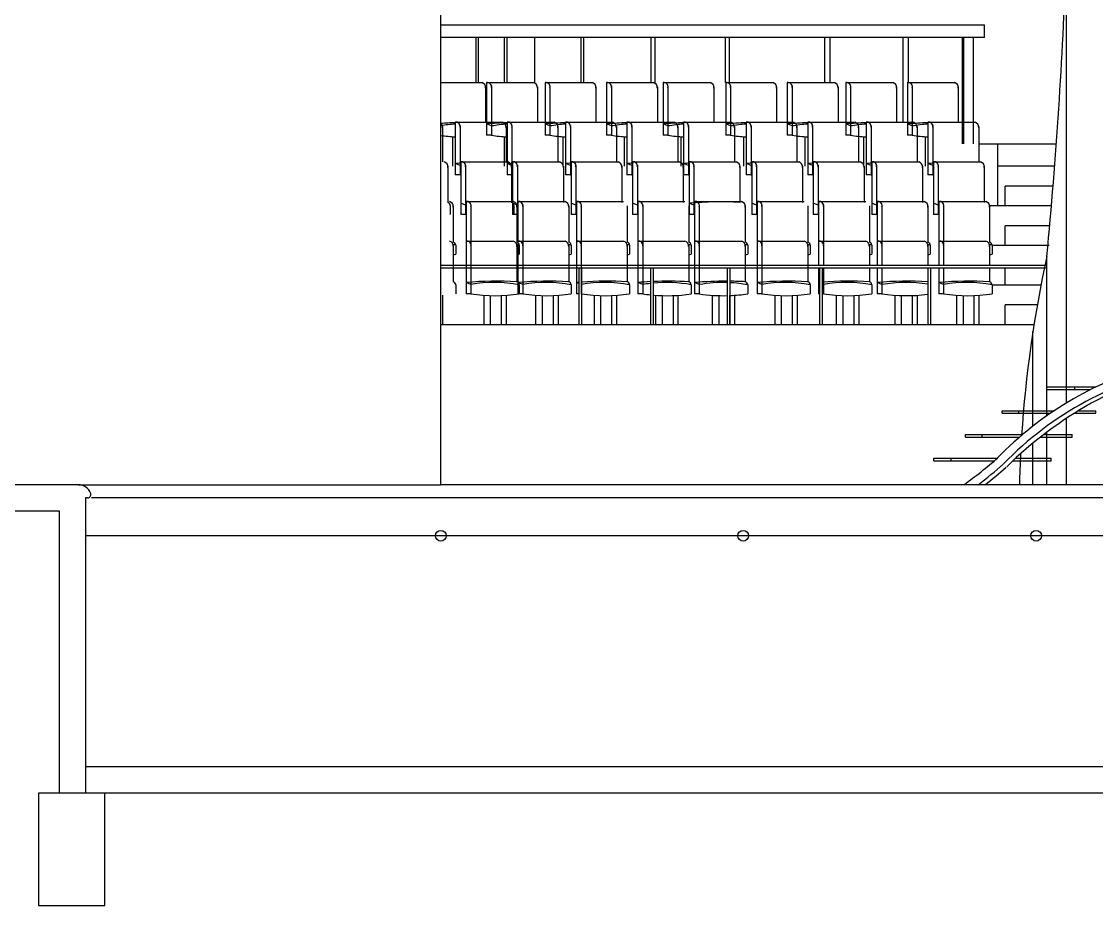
# Model space of a CAD drawing. Extents: x -30 to 1202, y 231 to 898.
# Drawn here: x 147.14 to 195.96, y 743.47 to 783.61 of the extents above; entities that cross this region are included whole.
import ezdxf

# ---------------------------------------------------------------- set-up
doc = ezdxf.new("R2010")
doc.units = 0
doc.header["$LTSCALE"] = 0.04
for name, color, linetype in [('0.1', 1, 'CONTINUOUS'), ('0.2', 2, 'CONTINUOUS'), ('0.3', 3, 'CONTINUOUS'), ('0.5', 5, 'CONTINUOUS')]:
    doc.layers.add(name, color=color, linetype=linetype)

msp = doc.modelspace()

# ---------------------------------------------------------------- linework, layer by layer
at = {"layer": '0.1'}
for p, q in [((166.181, 762.578), (166.181, 813.804)), ((166.181, 783.458), (190.867, 783.458)), ((190.867, 782.885), (190.867, 783.458)), ((190.867, 782.885), (166.181, 782.885)), ((167.779, 780.833), (167.779, 782.885)), ((167.899, 780.833), (167.899, 782.885)), ((169.067, 780.833), (169.067, 782.885)), ((169.187, 780.833), (169.187, 782.885)), ((170.447, 780.833), (170.447, 782.885)), ((172.549, 780.833), (172.549, 782.885)), ((172.669, 780.833), (172.669, 782.885)), ((175.738, 780.833), (175.738, 782.885)), ((175.918, 780.833), (175.918, 782.885)), ((179.115, 780.833), (179.115, 782.885)), ((179.295, 780.833), (179.295, 782.885)), ((183.618, 780.833), (183.618, 782.885)), ((183.858, 780.833), (183.858, 782.885)), ((187.182, 779.033), (187.182, 782.885)), ((187.422, 780.833), (187.422, 782.885)), ((189.86, 782.885), (189.86, 778.058)), ((189.92, 782.885), (189.92, 778.058)), ((190.371, 778.058), (190.371, 782.885)), ((166.181, 780.833), (168.043, 780.833)), ((168.212, 780.639), (168.212, 779.033)), ((168.259, 780.833), (168.259, 778.442)), ((168.259, 780.833), (170.398, 780.833)), ((168.48, 780.69), (168.48, 778.442)), ((170.567, 780.639), (170.567, 779.033)), ((170.915, 780.833), (170.915, 778.442)), ((170.915, 780.833), (173.053, 780.833)), ((171.135, 780.69), (171.135, 778.442)), ((173.222, 780.639), (173.222, 779.033)), ((173.705, 780.833), (173.705, 778.442)), ((173.705, 780.833), (175.844, 780.833)), ((173.926, 780.69), (173.926, 778.442)), ((176.013, 780.639), (176.013, 779.033)), ((176.277, 780.833), (176.277, 778.442)), ((176.277, 780.833), (178.415, 780.833)), ((176.497, 780.69), (176.497, 778.442)), ((178.584, 780.639), (178.584, 779.033)), ((179.118, 780.833), (179.118, 778.442)), ((179.118, 780.833), (181.257, 780.833)), ((179.339, 780.69), (179.339, 778.442)), ((181.426, 780.639), (181.426, 779.033)), ((181.913, 780.833), (181.913, 778.442)), ((181.913, 780.833), (184.052, 780.833)), ((182.133, 780.69), (182.133, 778.442)), ((184.221, 780.639), (184.221, 779.033)), ((184.568, 780.833), (184.568, 778.442)), ((184.568, 780.833), (186.707, 780.833)), ((184.789, 780.69), (184.789, 778.442)), ((186.876, 780.639), (186.876, 779.033)), ((187.372, 780.833), (187.372, 778.442)), ((187.372, 780.833), (189.51, 780.833)), ((187.592, 780.69), (187.592, 778.442)), ((189.679, 780.639), (189.679, 779.033)), ((166.252, 778.839), (166.252, 777.233)), ((166.834, 779.033), (166.834, 776.642)), ((166.834, 779.033), (168.972, 779.033)), ((167.054, 778.89), (167.054, 776.642)), ((168.48, 778.864), (168.259, 778.958)), ((169.141, 778.839), (169.141, 777.233)), ((169.189, 779.033), (169.189, 776.642)), ((169.189, 779.033), (171.328, 779.033)), ((169.409, 778.89), (169.409, 776.642)), ((171.135, 778.864), (170.915, 778.958)), ((171.497, 778.839), (171.497, 777.233)), ((171.844, 779.033), (171.844, 776.642)), ((171.844, 779.033), (173.983, 779.033)), ((172.065, 778.89), (172.065, 776.642)), ((173.926, 778.864), (173.705, 778.958)), ((174.152, 778.839), (174.152, 777.233)), ((174.635, 779.033), (174.635, 776.642)), ((174.635, 779.033), (176.774, 779.033)), ((174.856, 778.89), (174.856, 776.642)), ((176.497, 778.864), (176.277, 778.958)), ((176.943, 778.839), (176.943, 777.233)), ((177.206, 779.033), (177.206, 776.642)), ((177.206, 779.033), (179.345, 779.033)), ((177.427, 778.89), (177.427, 776.642)), ((179.339, 778.864), (179.118, 778.958)), ((179.514, 778.839), (179.514, 777.233)), ((180.048, 779.033), (180.048, 776.642)), ((180.048, 779.033), (182.186, 779.033)), ((180.268, 778.89), (180.268, 776.642)), ((182.133, 778.864), (181.913, 778.958)), ((182.355, 778.839), (182.355, 777.233)), ((182.843, 779.033), (182.843, 776.642)), ((182.843, 779.033), (184.981, 779.033)), ((183.063, 778.89), (183.063, 776.642)), ((184.789, 778.864), (184.568, 778.958)), ((185.15, 778.839), (185.15, 777.233)), ((185.498, 779.033), (185.498, 776.642)), ((185.498, 779.033), (187.637, 779.033)), ((185.718, 778.89), (185.718, 776.642)), ((187.592, 778.864), (187.372, 778.958)), ((187.806, 778.839), (187.806, 777.233)), ((188.302, 779.033), (188.302, 776.642)), ((188.302, 779.033), (190.44, 779.033)), ((188.522, 778.89), (188.522, 776.642)), ((190.609, 778.839), (190.609, 777.233)), ((166.707, 778.378), (166.707, 777.038)), ((168.48, 778.442), (168.259, 778.442)), ((169.062, 778.378), (169.062, 777.038)), ((171.135, 778.442), (170.915, 778.442)), ((171.717, 778.378), (171.717, 777.038)), ((173.926, 778.442), (173.705, 778.442)), ((174.508, 778.378), (174.508, 777.038)), ((176.497, 778.442), (176.277, 778.442)), ((177.079, 778.378), (177.079, 777.038)), ((179.339, 778.442), (179.118, 778.442)), ((179.921, 778.378), (179.921, 777.038)), ((182.133, 778.442), (181.913, 778.442)), ((182.716, 778.378), (182.716, 777.038)), ((184.789, 778.442), (184.568, 778.442)), ((185.371, 778.378), (185.371, 777.038)), ((187.592, 778.442), (187.372, 778.442)), ((188.174, 778.378), (188.174, 777.038)), ((166.181, 774.578), (166.181, 777.915)), ((190.609, 778.058), (194.134, 778.058)), ((191.48, 775.238), (191.48, 778.058)), ((167.083, 777.233), (167.083, 774.842)), ((167.083, 777.233), (169.222, 777.233)), ((169.438, 777.233), (169.438, 774.842)), ((169.438, 777.233), (171.577, 777.233)), ((172.093, 777.233), (172.093, 774.842)), ((172.093, 777.233), (174.232, 777.233)), ((174.884, 777.233), (174.884, 774.842)), ((174.884, 777.233), (177.023, 777.233)), ((177.456, 777.233), (177.456, 774.842)), ((177.456, 777.233), (179.594, 777.233)), ((180.297, 777.233), (180.297, 774.842)), ((180.297, 777.233), (182.436, 777.233)), ((183.092, 777.233), (183.092, 774.842)), ((183.092, 777.233), (185.231, 777.233)), ((185.747, 777.233), (185.747, 774.842)), ((185.747, 777.233), (187.886, 777.233)), ((188.551, 777.233), (188.551, 774.842)), ((188.551, 777.233), (190.689, 777.233)), ((166.501, 777.039), (166.501, 775.392)), ((167.054, 777.064), (166.834, 777.158)), ((167.303, 777.09), (167.303, 774.842)), ((169.409, 777.064), (169.189, 777.158)), ((169.391, 777.039), (169.391, 775.392)), ((169.659, 777.09), (169.659, 774.842)), ((171.746, 777.039), (171.746, 775.392)), ((172.065, 777.064), (171.844, 777.158)), ((172.314, 777.09), (172.314, 774.842)), ((174.401, 777.039), (174.401, 775.392)), ((174.856, 777.064), (174.635, 777.158)), ((175.105, 777.09), (175.105, 774.842)), ((177.192, 777.039), (177.192, 775.392)), ((177.427, 777.064), (177.206, 777.158)), ((177.676, 777.09), (177.676, 774.842)), ((179.763, 777.039), (179.763, 775.392)), ((180.268, 777.064), (180.048, 777.158)), ((180.517, 777.09), (180.517, 774.842)), ((182.605, 777.039), (182.605, 775.392)), ((183.063, 777.064), (182.843, 777.158)), ((183.312, 777.09), (183.312, 774.842)), ((185.4, 777.039), (185.4, 775.392)), ((185.718, 777.064), (185.498, 777.158)), ((185.968, 777.09), (185.968, 774.842)), ((188.055, 777.039), (188.055, 775.392)), ((188.522, 777.064), (188.302, 777.158)), ((188.771, 777.09), (188.771, 774.842)), ((190.858, 777.039), (190.858, 775.392)), ((194.057, 777.038), (191.48, 777.038)), ((167.054, 776.642), (166.834, 776.642)), ((169.409, 776.642), (169.189, 776.642)), ((172.065, 776.642), (171.844, 776.642)), ((174.856, 776.642), (174.635, 776.642)), ((177.427, 776.642), (177.206, 776.642)), ((180.268, 776.642), (180.048, 776.642)), ((183.063, 776.642), (182.843, 776.642)), ((185.718, 776.642), (185.498, 776.642)), ((188.522, 776.642), (188.302, 776.642)), ((191.806, 775.238), (191.806, 776.138)), ((193.985, 776.138), (191.806, 776.138)), ((166.611, 775.254), (166.611, 774.842)), ((167.303, 775.264), (167.083, 775.358)), ((167.327, 775.433), (167.327, 773.042)), ((167.327, 775.433), (169.466, 775.433)), ((167.547, 775.29), (167.547, 773.042)), ((169.659, 775.264), (169.438, 775.358)), ((169.5, 775.254), (169.5, 774.842)), ((169.682, 775.433), (169.682, 773.042)), ((169.682, 775.433), (171.821, 775.433)), ((169.903, 775.29), (169.903, 773.042)), ((172.314, 775.264), (172.093, 775.358)), ((172.337, 775.433), (172.337, 773.042)), ((172.337, 775.433), (174.476, 775.433)), ((172.558, 775.29), (172.558, 773.042)), ((175.105, 775.264), (174.884, 775.358)), ((175.128, 775.433), (175.128, 773.042)), ((175.128, 775.433), (177.267, 775.433)), ((175.349, 775.29), (175.349, 773.042)), ((177.676, 775.264), (177.456, 775.358)), ((177.7, 775.433), (177.7, 773.042)), ((177.7, 775.433), (179.838, 775.433)), ((177.92, 775.29), (177.92, 773.042)), ((180.517, 775.264), (180.297, 775.358)), ((180.541, 775.433), (180.541, 773.042)), ((180.541, 775.433), (182.68, 775.433)), ((180.761, 775.29), (180.761, 773.042)), ((183.312, 775.264), (183.092, 775.358)), ((183.336, 775.433), (183.336, 773.042)), ((183.336, 775.433), (185.475, 775.433)), ((183.556, 775.29), (183.556, 773.042)), ((185.968, 775.264), (185.747, 775.358)), ((185.991, 775.433), (185.991, 773.042)), ((185.991, 775.433), (188.13, 775.433)), ((186.212, 775.29), (186.212, 773.042)), ((188.771, 775.264), (188.551, 775.358)), ((188.795, 775.433), (188.795, 773.042)), ((188.795, 775.433), (190.933, 775.433)), ((189.015, 775.29), (189.015, 773.042)), ((166.745, 775.239), (166.745, 773.592)), ((167.303, 774.842), (167.083, 774.842)), ((169.659, 774.842), (169.438, 774.842)), ((169.635, 775.239), (169.635, 773.592)), ((171.99, 775.239), (171.99, 773.592)), ((172.314, 774.842), (172.093, 774.842)), ((174.645, 775.239), (174.645, 773.592)), ((175.105, 774.842), (174.884, 774.842)), ((177.436, 775.239), (177.436, 773.592)), ((177.676, 774.842), (177.456, 774.842)), ((180.007, 775.239), (180.007, 773.592)), ((180.517, 774.842), (180.297, 774.842)), ((182.849, 775.239), (182.849, 773.592)), ((183.312, 774.842), (183.092, 774.842)), ((185.644, 775.239), (185.644, 773.592)), ((185.968, 774.842), (185.747, 774.842)), ((188.299, 775.239), (188.299, 773.592)), ((188.771, 774.842), (188.551, 774.842)), ((191.102, 775.239), (191.102, 773.592)), ((193.91, 775.238), (191.102, 775.238)), ((191.806, 773.438), (191.806, 774.338)), ((193.831, 774.338), (191.806, 774.338)), ((166.745, 773.439), (166.745, 771.792)), ((166.855, 773.454), (166.855, 773.042)), ((167.327, 773.633), (167.327, 771.242)), ((167.327, 773.633), (169.466, 773.633)), ((167.547, 773.49), (167.547, 771.242)), ((169.635, 773.439), (169.635, 771.792)), ((169.682, 773.633), (169.682, 771.242)), ((169.682, 773.633), (171.821, 773.633)), ((169.744, 773.454), (169.744, 773.042)), ((169.903, 773.49), (169.903, 771.242)), ((171.99, 773.439), (171.99, 771.792)), ((172.1, 773.454), (172.1, 773.042)), ((172.337, 773.633), (172.337, 771.242)), ((172.337, 773.633), (174.476, 773.633)), ((172.558, 773.49), (172.558, 771.242)), ((174.645, 773.439), (174.645, 771.792)), ((174.755, 773.454), (174.755, 773.042)), ((175.128, 773.633), (175.128, 771.242)), ((175.128, 773.633), (177.267, 773.633)), ((175.349, 773.49), (175.349, 771.242)), ((177.436, 773.439), (177.436, 771.792)), ((177.546, 773.454), (177.546, 773.042)), ((177.7, 773.633), (177.7, 771.242)), ((177.7, 773.633), (179.838, 773.633)), ((177.92, 773.49), (177.92, 771.242)), ((180.007, 773.439), (180.007, 771.792)), ((180.117, 773.454), (180.117, 773.042)), ((180.541, 773.633), (180.541, 771.242)), ((180.541, 773.633), (182.68, 773.633)), ((180.761, 773.49), (180.761, 771.242)), ((182.849, 773.439), (182.849, 771.792)), ((182.958, 773.454), (182.958, 773.042)), ((183.336, 773.633), (183.336, 772.539)), ((183.336, 773.633), (185.475, 773.633)), ((183.556, 773.49), (183.556, 772.539)), ((185.644, 773.439), (185.644, 772.539)), ((185.753, 773.454), (185.753, 773.042)), ((185.991, 773.633), (185.991, 772.539)), ((185.991, 773.633), (188.13, 773.633)), ((186.212, 773.49), (186.212, 772.539)), ((188.299, 773.439), (188.299, 772.539)), ((188.409, 773.454), (188.409, 773.042)), ((188.795, 773.633), (188.795, 772.539)), ((188.795, 773.633), (190.933, 773.633)), ((189.015, 773.49), (189.015, 772.539)), ((191.102, 773.439), (191.102, 772.539)), ((191.212, 773.454), (191.212, 773.042)), ((193.811, 773.438), (191.212, 773.438)), ((166.181, 772.539), (193.662, 772.539)), ((166.181, 772.419), (193.65, 772.419)), ((172.453, 772.419), (172.453, 769.838)), ((172.573, 772.419), (172.573, 769.838)), ((175.7, 772.419), (175.7, 769.838)), ((175.82, 772.419), (175.82, 769.838)), ((179.184, 772.419), (179.184, 769.838)), ((179.304, 772.419), (179.304, 769.838)), ((183.336, 772.419), (183.336, 771.242)), ((183.381, 772.419), (183.381, 769.838)), ((183.501, 772.419), (183.501, 769.838)), ((183.556, 772.419), (183.556, 771.242)), ((185.644, 772.419), (185.644, 771.792)), ((185.991, 772.419), (185.991, 771.242)), ((186.212, 772.419), (186.212, 771.242)), ((188.291, 772.419), (188.291, 769.838)), ((188.411, 772.419), (188.411, 769.838)), ((188.795, 772.419), (188.795, 771.242)), ((189.015, 772.419), (189.015, 771.242)), ((191.102, 772.419), (191.102, 771.792)), ((191.806, 771.638), (191.806, 772.419)), ((166.855, 771.654), (166.855, 771.242)), ((167.547, 771.664), (167.327, 771.758)), ((169.903, 771.664), (169.682, 771.758)), ((169.744, 771.654), (169.744, 771.242)), ((172.1, 771.654), (172.1, 771.242)), ((172.453, 771.709), (172.337, 771.758)), ((174.755, 771.654), (174.755, 771.242)), ((175.349, 771.664), (175.128, 771.758)), ((177.546, 771.654), (177.546, 771.242)), ((177.92, 771.664), (177.7, 771.758)), ((180.117, 771.654), (180.117, 771.242)), ((180.761, 771.664), (180.541, 771.758)), ((182.958, 771.654), (182.958, 771.242)), ((183.381, 771.739), (183.336, 771.758)), ((183.556, 771.664), (183.501, 771.688)), ((185.753, 771.654), (185.753, 771.242)), ((186.212, 771.664), (185.991, 771.758)), ((189.015, 771.664), (188.795, 771.758)), ((191.212, 771.654), (191.212, 771.242)), ((193.433, 771.638), (191.212, 771.638)), ((166.258, 771.177), (166.258, 769.838)), ((167.547, 771.242), (167.327, 771.242)), ((168.13, 771.178), (168.13, 769.838)), ((168.429, 771.163), (168.429, 769.838)), ((168.924, 771.165), (168.924, 769.838)), ((169.148, 771.177), (169.148, 769.838)), ((169.903, 771.242), (169.682, 771.242)), ((170.485, 771.178), (170.485, 769.838)), ((170.784, 771.163), (170.784, 769.838)), ((171.279, 771.165), (171.279, 769.838)), ((171.503, 771.177), (171.503, 769.838)), ((172.453, 771.242), (172.337, 771.242)), ((173.14, 771.178), (173.14, 769.838)), ((173.439, 771.163), (173.439, 769.838)), ((173.935, 771.165), (173.935, 769.838)), ((174.158, 771.177), (174.158, 769.838)), ((175.349, 771.242), (175.128, 771.242)), ((175.931, 771.178), (175.931, 769.838)), ((176.23, 771.163), (176.23, 769.838)), ((176.725, 771.165), (176.725, 769.838)), ((176.949, 771.177), (176.949, 769.838)), ((177.92, 771.242), (177.7, 771.242)), ((178.502, 771.178), (178.502, 769.838)), ((178.801, 771.163), (178.801, 769.838)), ((179.297, 771.165), (179.297, 769.838)), ((179.52, 771.177), (179.52, 769.838)), ((180.761, 771.242), (180.541, 771.242)), ((181.344, 771.178), (181.344, 769.838)), ((181.643, 771.163), (181.643, 769.838)), ((182.138, 771.165), (182.138, 769.838)), ((182.362, 771.177), (182.362, 769.838)), ((183.381, 771.242), (183.336, 771.242)), ((183.556, 771.242), (183.501, 771.242)), ((184.139, 771.178), (184.139, 769.838)), ((184.438, 771.163), (184.438, 769.838)), ((184.933, 771.165), (184.933, 769.838)), ((185.157, 771.177), (185.157, 769.838)), ((186.212, 771.242), (185.991, 771.242)), ((186.794, 771.178), (186.794, 769.838)), ((187.093, 771.163), (187.093, 769.838)), ((187.588, 771.165), (187.588, 769.838)), ((187.812, 771.177), (187.812, 769.838)), ((189.015, 771.242), (188.795, 771.242)), ((189.597, 771.178), (189.597, 769.838)), ((189.896, 771.163), (189.896, 769.838)), ((190.392, 771.165), (190.392, 769.838)), ((190.615, 771.177), (190.615, 769.838)), ((191.806, 769.838), (191.806, 770.738)), ((193.267, 770.738), (191.806, 770.738)), ((193.117, 769.838), (166.181, 769.838)), ((233.418, 760.261), (150.059, 760.261))]:
    msp.add_line(p, q, dxfattribs=at)
for centre, radius, start, end in [((167.985, 780.612), 0.228, 353.3767, 75.3858), ((168.299, 780.653), 0.185, 348.4577, 102.3461), ((170.34, 780.612), 0.228, 353.3767, 75.3858), ((170.954, 780.653), 0.185, 348.4577, 102.3461), ((172.995, 780.612), 0.228, 353.3767, 75.3858), ((173.745, 780.653), 0.185, 348.4577, 102.3461), ((175.786, 780.612), 0.228, 353.3767, 75.3858), ((176.316, 780.653), 0.185, 348.4577, 102.3461), ((178.358, 780.612), 0.228, 353.3767, 75.3858), ((179.158, 780.653), 0.185, 348.4577, 102.3461), ((181.199, 780.612), 0.228, 353.3767, 75.3858), ((181.953, 780.653), 0.185, 348.4577, 102.3461), ((183.994, 780.612), 0.228, 353.3767, 75.3858), ((184.608, 780.653), 0.185, 348.4577, 102.3461), ((186.649, 780.612), 0.228, 353.3767, 75.3858), ((187.411, 780.653), 0.185, 348.4577, 102.3461), ((189.453, 780.612), 0.228, 353.3767, 75.3858), ((167.308, 762.11), 16.907, 91.6062, 93.8211), ((166.026, 778.812), 0.228, 353.3767, 47.0154), ((167.197, 772.821), 6.137, 93.3869, 99.5231), ((166.873, 778.853), 0.185, 348.4577, 102.3461), ((169.663, 762.11), 16.907, 91.6062, 94.7624), ((169.552, 772.821), 6.137, 93.3869, 100.0598), ((168.915, 778.812), 0.228, 353.3767, 75.3858), ((169.229, 778.853), 0.185, 348.4577, 102.3461), ((172.318, 762.11), 16.907, 91.6062, 94.7624), ((172.207, 772.821), 6.137, 93.3869, 100.0598), ((171.27, 778.812), 0.228, 353.3767, 75.3858), ((171.884, 778.853), 0.185, 348.4577, 102.3461), ((175.109, 762.11), 16.907, 91.6062, 94.7624), ((174.998, 772.821), 6.137, 93.3869, 100.0598), ((173.925, 778.812), 0.228, 353.3767, 75.3858), ((174.675, 778.853), 0.185, 348.4577, 102.3461), ((177.68, 762.11), 16.907, 91.6062, 94.7624), ((177.569, 772.821), 6.137, 93.3869, 100.0598), ((176.716, 778.812), 0.228, 353.3767, 75.3858), ((177.246, 778.853), 0.185, 348.4577, 102.3461), ((180.522, 762.11), 16.907, 91.6062, 94.7624), ((180.411, 772.821), 6.137, 93.3869, 100.0598), ((179.287, 778.812), 0.228, 353.3767, 75.3858), ((180.087, 778.853), 0.185, 348.4577, 102.3461), ((183.317, 762.11), 16.907, 91.6062, 94.7624), ((183.205, 772.821), 6.137, 93.3869, 100.0598), ((182.129, 778.812), 0.228, 353.3767, 75.3858), ((182.882, 778.853), 0.185, 348.4577, 102.3461), ((185.972, 762.11), 16.907, 91.6062, 94.7624), ((185.861, 772.821), 6.137, 93.3869, 100.0598), ((184.924, 778.812), 0.228, 353.3767, 75.3858), ((185.538, 778.853), 0.185, 348.4577, 102.3461), ((188.775, 762.11), 16.907, 91.6062, 94.7624), ((188.664, 772.821), 6.137, 93.3869, 100.0598), ((187.579, 778.812), 0.228, 353.3767, 75.3858), ((188.341, 778.853), 0.185, 348.4577, 102.3461), ((190.382, 778.812), 0.228, 353.3767, 75.3858), ((167.223, 785.729), 7.369, 261.8727, 266.974), ((169.578, 785.729), 7.369, 261.4274, 266.974), ((172.233, 785.729), 7.369, 261.4274, 266.974), ((175.024, 785.729), 7.369, 261.4274, 266.974), ((177.595, 785.729), 7.369, 261.4274, 266.974), ((180.437, 785.729), 7.369, 261.4274, 266.974), ((183.232, 785.729), 7.369, 261.4274, 266.974), ((185.887, 785.729), 7.369, 261.4274, 266.974), ((188.691, 785.729), 7.369, 261.4274, 266.974), ((166.275, 777.012), 0.228, 353.3767, 75.3858), ((167.123, 777.053), 0.185, 348.4577, 102.3461), ((169.164, 777.012), 0.228, 353.3767, 75.3858), ((169.478, 777.053), 0.185, 348.4577, 102.3461), ((171.519, 777.012), 0.228, 353.3767, 75.3858), ((172.133, 777.053), 0.185, 348.4577, 102.3461), ((174.174, 777.012), 0.228, 353.3767, 75.3858), ((174.924, 777.053), 0.185, 348.4577, 102.3461), ((176.965, 777.012), 0.228, 353.3767, 75.3858), ((177.495, 777.053), 0.185, 348.4577, 102.3461), ((179.536, 777.012), 0.228, 353.3767, 75.3858), ((180.337, 777.053), 0.185, 348.4577, 102.3461), ((182.378, 777.012), 0.228, 353.3767, 75.3858), ((183.132, 777.053), 0.185, 348.4577, 102.3461), ((185.173, 777.012), 0.228, 353.3767, 75.3858), ((185.787, 777.053), 0.185, 348.4577, 102.3461), ((187.828, 777.012), 0.228, 353.3767, 75.3858), ((188.59, 777.053), 0.185, 348.4577, 102.3461), ((190.632, 777.012), 0.228, 353.3767, 75.3858), ((168.238, 760.31), 16.907, 93.9155, 94.7624), ((168.126, 771.021), 6.137, 99.7864, 100.0598), ((170.593, 760.31), 16.907, 93.9155, 94.7624), ((170.481, 771.021), 6.137, 99.7864, 100.0598), ((173.248, 760.31), 16.907, 93.9155, 94.7624), ((173.137, 771.021), 6.137, 99.7864, 100.0598), ((176.039, 760.31), 16.907, 93.9155, 94.7624), ((175.928, 771.021), 6.137, 99.7864, 100.0598), ((178.61, 760.31), 16.907, 93.9155, 94.7624), ((178.499, 771.021), 6.137, 99.7864, 100.0598), ((181.452, 760.31), 16.907, 93.9155, 94.7624), ((181.34, 771.021), 6.137, 99.7864, 100.0598), ((184.247, 760.31), 16.907, 93.9155, 94.7624), ((184.135, 771.021), 6.137, 99.7864, 100.0598), ((186.902, 760.31), 16.907, 93.9155, 94.7624), ((186.79, 771.021), 6.137, 99.7864, 100.0598), ((189.705, 760.31), 16.907, 93.9155, 94.7624), ((189.594, 771.021), 6.137, 99.7864, 100.0598), ((168.153, 783.929), 7.369, 261.4274, 261.6542), ((170.508, 783.929), 7.369, 261.4274, 261.6542), ((173.163, 783.929), 7.369, 261.4274, 261.6542), ((175.954, 783.929), 7.369, 261.4274, 261.6542), ((178.525, 783.929), 7.369, 261.4274, 261.6542), ((181.367, 783.929), 7.369, 261.4274, 261.6542), ((184.162, 783.929), 7.369, 261.4274, 261.6542), ((186.817, 783.929), 7.369, 261.4274, 261.6542), ((189.62, 783.929), 7.369, 261.4274, 261.6542), ((166.455, 775.243), 0.157, 4.2518, 72.7882), ((166.519, 775.212), 0.228, 353.3767, 75.3858), ((167.367, 775.253), 0.185, 348.4577, 102.3461), ((169.344, 775.243), 0.157, 4.2518, 72.7882), ((169.408, 775.212), 0.228, 353.3767, 75.3858), ((169.722, 775.253), 0.185, 348.4577, 102.3461), ((171.763, 775.212), 0.228, 353.3767, 75.3858), ((172.377, 775.253), 0.185, 348.4577, 102.3461), ((175.168, 775.253), 0.185, 348.4577, 102.3461), ((178.859, 758.51), 16.907, 86.9357, 94.7624), ((177.739, 775.253), 0.185, 348.4577, 102.3461), ((179.78, 775.212), 0.228, 353.3767, 75.3858), ((180.581, 775.253), 0.185, 348.4577, 102.3461), ((183.376, 775.253), 0.185, 348.4577, 102.3461), ((186.031, 775.253), 0.185, 348.4577, 102.3461), ((188.072, 775.212), 0.228, 353.3767, 75.3858), ((188.834, 775.253), 0.185, 348.4577, 102.3461), ((190.876, 775.212), 0.228, 353.3767, 75.3858), ((166.519, 773.412), 0.228, 353.3767, 75.3858), ((165.73, 767.421), 6.137, 79.4383, 80.5479), ((166.699, 773.443), 0.157, 4.2518, 72.7882), ((167.367, 773.453), 0.185, 348.4577, 102.3461), ((169.408, 773.412), 0.228, 353.3767, 75.3858), ((168.619, 767.421), 6.137, 79.4383, 80.5479), ((169.588, 773.443), 0.157, 4.2518, 72.7882), ((169.722, 773.453), 0.185, 348.4577, 102.3461), ((171.763, 773.412), 0.228, 353.3767, 75.3858), ((170.975, 767.421), 6.137, 79.4383, 80.5479), ((171.943, 773.443), 0.157, 4.2518, 72.7882), ((172.377, 773.453), 0.185, 348.4577, 102.3461), ((174.418, 773.412), 0.228, 353.3767, 75.3858), ((173.63, 767.421), 6.137, 79.4383, 80.5479), ((174.599, 773.443), 0.157, 4.2518, 72.7882), ((175.168, 773.453), 0.185, 348.4577, 102.3461), ((177.209, 773.412), 0.228, 353.3767, 75.3858), ((176.421, 767.421), 6.137, 79.4383, 80.5479), ((177.39, 773.443), 0.157, 4.2518, 72.7882), ((177.739, 773.453), 0.185, 348.4577, 102.3461), ((179.78, 773.412), 0.228, 353.3767, 75.3858), ((178.992, 767.421), 6.137, 79.4383, 80.5479), ((179.961, 773.443), 0.157, 4.2518, 72.7882), ((180.581, 773.453), 0.185, 348.4577, 102.3461), ((182.622, 773.412), 0.228, 353.3767, 75.3858), ((181.834, 767.421), 6.137, 79.4383, 80.5479), ((182.802, 773.443), 0.157, 4.2518, 72.7882), ((183.376, 773.453), 0.185, 348.4577, 102.3461), ((185.417, 773.412), 0.228, 353.3767, 75.3858), ((184.628, 767.421), 6.137, 79.4383, 80.5479), ((185.597, 773.443), 0.157, 4.2518, 72.7882), ((186.031, 773.453), 0.185, 348.4577, 102.3461), ((188.072, 773.412), 0.228, 353.3767, 75.3858), ((187.284, 767.421), 6.137, 79.4383, 80.5479), ((188.252, 773.443), 0.157, 4.2518, 72.7882), ((188.834, 773.453), 0.185, 348.4577, 102.3461), ((190.876, 773.412), 0.228, 353.3767, 75.3858), ((190.087, 767.421), 6.137, 79.4383, 80.5479), ((191.056, 773.443), 0.157, 4.2518, 72.7882), ((165.757, 780.329), 7.369, 277.7099, 278.5726), ((168.646, 780.329), 7.369, 277.7099, 278.5726), ((171.001, 780.329), 7.369, 277.7099, 278.5726), ((173.656, 780.329), 7.369, 277.7099, 278.5726), ((176.447, 780.329), 7.369, 277.7099, 278.5726), ((179.018, 780.329), 7.369, 277.7099, 278.5726), ((181.86, 780.329), 7.369, 277.7099, 278.5726), ((184.655, 780.329), 7.369, 277.7099, 278.5726), ((187.31, 780.329), 7.369, 277.7099, 278.5726), ((190.114, 780.329), 7.369, 277.7099, 278.5726), ((166.699, 771.643), 0.157, 4.2518, 72.7882), ((168.731, 754.91), 16.907, 86.9357, 94.7624), ((168.619, 765.621), 6.137, 79.4383, 100.0598), ((169.588, 771.643), 0.157, 4.2518, 72.7882), ((171.086, 754.91), 16.907, 86.9357, 94.7624), ((170.975, 765.621), 6.137, 79.4383, 100.0598), ((171.943, 771.643), 0.157, 4.2518, 72.7882), ((173.741, 754.91), 16.907, 94.3691, 94.7624), ((173.63, 765.621), 6.137, 79.4383, 100.0598), ((173.741, 754.91), 16.907, 86.9357, 93.9613), ((174.599, 771.643), 0.157, 4.2518, 72.7882), ((176.532, 754.91), 16.907, 92.8214, 94.7624), ((176.421, 765.621), 6.137, 96.7456, 100.0598), ((176.532, 754.91), 16.907, 86.9357, 92.4143), ((176.421, 765.621), 6.137, 79.4383, 95.6188), ((177.39, 771.643), 0.157, 4.2518, 72.7882), ((179.103, 754.91), 16.907, 89.7257, 94.7624), ((178.992, 765.621), 6.137, 88.2049, 100.0598), ((179.103, 754.91), 16.907, 86.9357, 89.319), ((178.992, 765.621), 6.137, 79.4383, 87.0837), ((179.961, 771.643), 0.157, 4.2518, 72.7882), ((181.945, 754.91), 16.907, 86.9357, 94.7624), ((181.834, 765.621), 6.137, 79.4383, 100.0598), ((182.802, 771.643), 0.157, 4.2518, 72.7882), ((184.74, 754.91), 16.907, 94.6089, 94.7624), ((184.74, 754.91), 16.907, 86.9357, 94.201), ((184.628, 765.621), 6.137, 79.4383, 100.0598), ((185.597, 771.643), 0.157, 4.2518, 72.7882), ((187.395, 754.91), 16.907, 86.9357, 94.7624), ((187.284, 765.621), 6.137, 80.5534, 100.0598), ((190.198, 754.91), 16.907, 86.9357, 94.7624), ((190.087, 765.621), 6.137, 79.4383, 100.0598), ((191.056, 771.643), 0.157, 4.2518, 72.7882), ((168.646, 778.529), 7.369, 261.4274, 278.5726), ((171.001, 778.529), 7.369, 261.4274, 278.5726), ((173.656, 778.529), 7.369, 261.4274, 278.5726), ((176.447, 778.529), 7.369, 261.4274, 264.1795), ((176.447, 778.529), 7.369, 265.1165, 278.5726), ((179.018, 778.529), 7.369, 261.4274, 271.2892), ((179.018, 778.529), 7.369, 272.2227, 278.5726), ((181.86, 778.529), 7.369, 261.4274, 278.5726), ((184.655, 778.529), 7.369, 261.4274, 278.5726), ((187.31, 778.529), 7.369, 261.4274, 277.6488), ((190.114, 778.529), 7.369, 261.4274, 278.5726)]:
    msp.add_arc(centre, radius, start, end, dxfattribs=at)
at = {"layer": '0.2'}
for p, q in [((194.587, 766.286), (194.587, 786.367)), ((193.701, 765.705), (193.701, 772.946)), ((193.069, 765.235), (193.069, 769.531)), ((193.701, 766.898), (193.701, 767.018)), ((193.701, 767.018), (195.934, 767.018)), ((194.966, 766.898), (194.966, 767.018)), ((193.701, 766.898), (195.691, 766.898)), ((191.68, 765.818), (191.68, 765.938)), ((191.68, 765.938), (194.042, 765.938)), ((191.68, 765.818), (193.864, 765.818)), ((192.426, 765.818), (192.426, 765.938)), ((194.587, 762.578), (194.587, 765.583)), ((194.954, 765.818), (195.928, 765.818)), ((195.149, 765.938), (195.928, 765.938)), ((195.928, 765.818), (195.928, 765.938)), ((190.005, 764.738), (190.005, 764.858)), ((190.005, 764.858), (192.606, 764.858)), ((190.005, 764.738), (192.469, 764.738)), ((190.77, 764.738), (190.77, 764.858)), ((193.412, 764.738), (194.847, 764.738)), ((193.567, 764.858), (194.847, 764.858)), ((193.701, 762.578), (193.701, 764.96)), ((194.847, 764.738), (194.847, 764.858)), ((193.069, 762.578), (193.069, 764.463)), ((188.57, 763.778), (191.451, 763.778)), ((188.57, 763.658), (188.57, 763.778)), ((188.57, 763.658), (191.337, 763.658)), ((189.356, 763.658), (189.356, 763.778)), ((192.155, 763.658), (193.901, 763.658)), ((192.284, 763.778), (193.901, 763.778)), ((193.901, 763.658), (193.901, 763.778)), ((233.762, 762.578), (166.181, 762.578)), ((233.338, 761.978), (166.181, 761.978))]:
    msp.add_line(p, q, dxfattribs=at)
for centre, radius, start, end in [((-25.562, 794.06), 220.278, 354.49965, 357.99861), ((247.448, 761.222), 55.01, 167.6949, 176.2555), ((202.779, 752.827), 15.756, 105.9236, 135.9008), ((202.779, 752.827), 15.372, 100.8723, 135.9008), ((204.396, 750.692), 17.832, 103.6274, 134.5903), ((178.594, 778.462), 19.516, 305.5203, 311.2932), ((247.448, 761.222), 55.01, 177.1256, 178.5879), ((178.594, 778.462), 19.899, 307.039, 311.2932), ((178.594, 778.462), 20.092, 307.7612, 311.2932)]:
    msp.add_arc(centre, radius, start, end, dxfattribs=at)
at = {"layer": '0.3'}
for p, q in [((149.715, 762.578), (166.181, 762.578)), ((166.181, 761.978), (150.315, 761.978))]:
    msp.add_line(p, q, dxfattribs=at)
for centre in [(166.181, 760.261), (179.911, 760.261), (193.218, 760.261)]:
    msp.add_circle(centre, 0.244, dxfattribs=at)
at = {"layer": '0.5'}
for p, q in [((149.715, 762.578), (126.13, 762.578)), ((150.059, 748.566), (150.059, 762.001)), ((150.139, 761.978), (150.059, 761.978)), ((148.859, 761.378), (126.13, 761.378)), ((148.859, 748.566), (148.859, 761.378)), ((234.618, 749.766), (150.059, 749.766)), ((234.618, 748.566), (150.059, 748.566))]:
    msp.add_line(p, q, dxfattribs=at)
msp.add_lwpolyline([(150.929, 748.566), (147.908, 748.566), (147.908, 743.472), (150.929, 743.472)], close=True, dxfattribs=at)
for centre, radius, start, end in [((149.715, 761.978), 0.6, 19.4712, 90), ((150.139, 762.128), 0.15, 270, 19.4712)]:
    msp.add_arc(centre, radius, start, end, dxfattribs=at)

doc.saveas('drawing.dxf')
